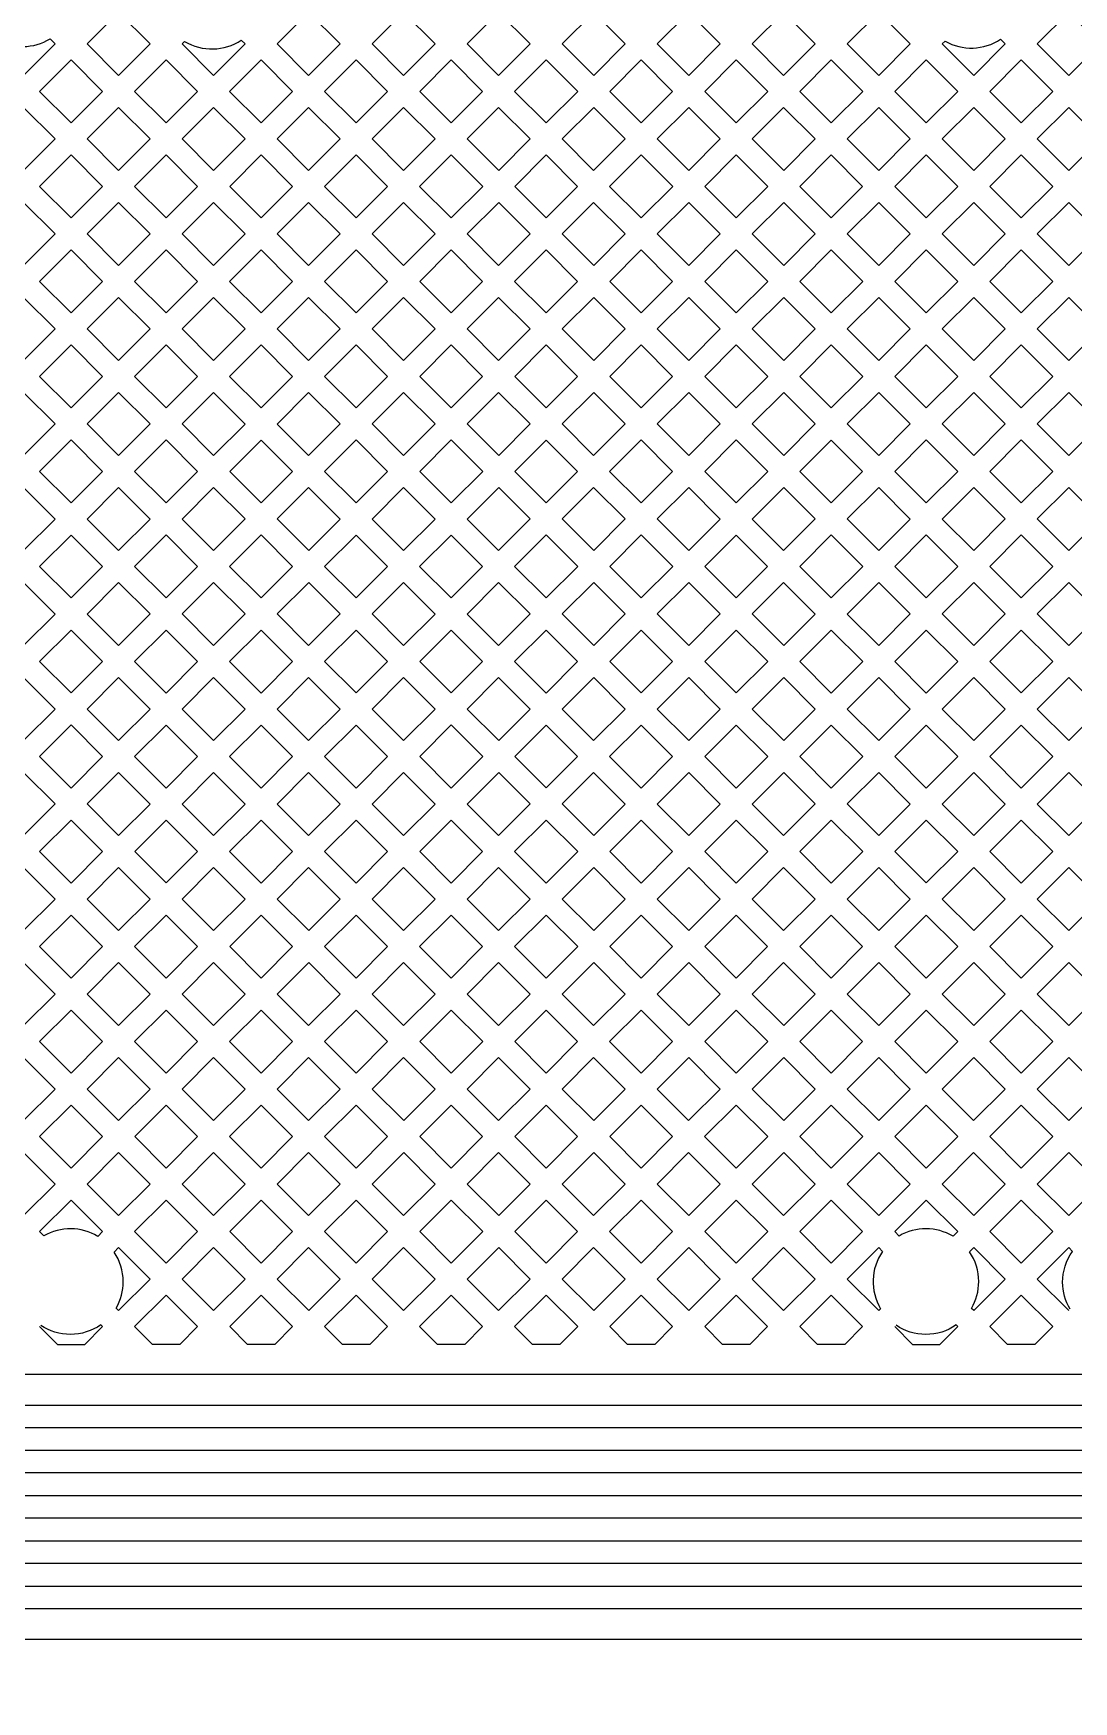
# Model space of a CAD drawing. Extents: x 1548 to 1929, y -174 to 95.
# Drawn here: x 1594.52 to 1598.02, y 46.41 to 52.03 of the extents above; entities that cross this region are included whole.
import ezdxf

# ---------------------------------------------------------------- set-up
doc = ezdxf.new("R2010")
doc.units = 0
doc.layers.add('gbr-dxf_layer0', color=7, linetype='Continuous')

msp = doc.modelspace()

# ---------------------------------------------------------------- linework, layer by layer
at = {"layer": 'gbr-dxf_layer0'}
for p, q in [((1597.8981, 47.8363), (1598.004, 47.7304)), ((1602.4692, 47.5148), (1589.2179, 47.5148)), ((1602.4239, 47.3364), (1589.071, 47.3364)), ((1602.4261, 47.184), (1589.0668, 47.184)), ((1588.9975, 47.1078), (1602.4255, 47.1078)), ((1602.4268, 47.0316), (1588.995, 47.0316)), ((1588.9931, 46.9554), (1602.4263, 46.9554)), ((1602.4276, 46.8792), (1588.9944, 46.8792)), ((1588.9931, 46.8031), (1602.4284, 46.8031)), ((1602.427, 46.7269), (1588.9954, 46.7269))]:
    msp.add_line(p, q, dxfattribs=at)
at = {"layer": 'gbr-dxf_layer0', "linetype": 'Continuous'}
for points in [[(1594.7011, 51.9924), (1594.807, 52.0983), (1594.9129, 51.9924), (1594.807, 51.8865)], [(1595.3404, 51.9923), (1595.4464, 52.0984), (1595.5524, 51.9924), (1595.4464, 51.8863)], [(1595.6602, 51.9924), (1595.7661, 52.0983), (1595.872, 51.9924), (1595.7661, 51.8865)], [(1595.9797, 51.9924), (1596.0858, 52.0984), (1596.1918, 51.9924), (1596.0858, 51.8864)], [(1596.2996, 51.9924), (1596.4055, 52.0983), (1596.5115, 51.9923), (1596.4056, 51.8864)], [(1596.6193, 51.9923), (1596.7252, 52.0982), (1596.8311, 51.9924), (1596.7252, 51.8864)], [(1596.9388, 51.9924), (1597.0449, 52.0984), (1597.1509, 51.9924), (1597.0448, 51.8863)], [(1597.2586, 51.9924), (1597.3647, 52.0984), (1597.4707, 51.9924), (1597.3646, 51.8864)], [(1597.8979, 51.9923), (1598.0039, 52.0984), (1598.11, 51.9924), (1598.0039, 51.8863)], [(1594.5412, 51.8325), (1594.6472, 51.9385), (1594.7531, 51.8326), (1594.6471, 51.7266)], [(1594.8609, 51.8326), (1594.9668, 51.9385), (1595.0728, 51.8325), (1594.9669, 51.7266)], [(1595.1806, 51.8325), (1595.2865, 51.9385), (1595.3925, 51.8324), (1595.2866, 51.7265)], [(1595.5003, 51.8324), (1595.6063, 51.9385), (1595.7122, 51.8326), (1595.6062, 51.7266)], [(1595.82, 51.8326), (1595.9259, 51.9385), (1596.0319, 51.8325), (1595.926, 51.7266)], [(1596.1396, 51.8325), (1596.2457, 51.9385), (1596.3517, 51.8325), (1596.2457, 51.7265)], [(1596.4595, 51.8325), (1596.5654, 51.9385), (1596.6713, 51.8326), (1596.5653, 51.7266)], [(1596.779, 51.8326), (1596.8849, 51.9385), (1596.991, 51.8325), (1596.885, 51.7266)], [(1597.0987, 51.8325), (1597.2048, 51.9385), (1597.3108, 51.8325), (1597.2047, 51.7265)], [(1597.4185, 51.8325), (1597.5246, 51.9385), (1597.6305, 51.8326), (1597.5244, 51.7266)], [(1597.7382, 51.8326), (1597.844, 51.9385), (1597.95, 51.8324), (1597.8442, 51.7266)], [(1594.3813, 51.6725), (1594.4873, 51.7786), (1594.5932, 51.6727), (1594.4872, 51.5667)], [(1594.701, 51.6727), (1594.807, 51.7787), (1594.913, 51.6727), (1594.807, 51.5667)], [(1595.0208, 51.6727), (1595.1267, 51.7786), (1595.2327, 51.6726), (1595.1268, 51.5667)], [(1595.3405, 51.6726), (1595.4464, 51.7786), (1595.5523, 51.6727), (1595.4463, 51.5667)], [(1595.66, 51.6727), (1595.7661, 51.7787), (1595.8721, 51.6727), (1595.7661, 51.5667)], [(1595.9798, 51.6727), (1596.0858, 51.7786), (1596.1918, 51.6726), (1596.0859, 51.5667)], [(1596.2995, 51.6726), (1596.4056, 51.7786), (1596.5115, 51.6728), (1596.4054, 51.5667)], [(1596.6192, 51.6728), (1596.7252, 51.7787), (1596.8312, 51.6727), (1596.7252, 51.5667)], [(1596.9389, 51.6727), (1597.0448, 51.7786), (1597.1509, 51.6726), (1597.0449, 51.5667)], [(1597.2586, 51.6726), (1597.3646, 51.7786), (1597.4705, 51.6727), (1597.3645, 51.5667)], [(1597.5783, 51.6727), (1597.6843, 51.7788), (1597.7903, 51.6728), (1597.6843, 51.5667)], [(1597.8981, 51.6728), (1598.0039, 51.7786), (1598.1099, 51.6725), (1598.0041, 51.5667)], [(1594.541, 51.5128), (1594.6471, 51.6188), (1594.7531, 51.5128), (1594.6471, 51.4068)], [(1594.8609, 51.5128), (1594.9669, 51.6188), (1595.0729, 51.5128), (1594.9669, 51.4068)], [(1595.1807, 51.5128), (1595.2866, 51.6187), (1595.3925, 51.5129), (1595.2865, 51.4069)], [(1595.5002, 51.5129), (1595.6062, 51.6188), (1595.7122, 51.5128), (1595.6062, 51.4068)], [(1595.8199, 51.5128), (1595.926, 51.6188), (1596.032, 51.5128), (1595.9259, 51.4068)], [(1596.1397, 51.5128), (1596.2457, 51.6187), (1596.3515, 51.5128), (1596.2456, 51.4069)], [(1596.4593, 51.5128), (1596.5653, 51.6189), (1596.6714, 51.5129), (1596.5653, 51.4068)], [(1596.7791, 51.5129), (1596.885, 51.6188), (1596.9911, 51.5128), (1596.8851, 51.4068)], [(1597.0988, 51.5128), (1597.2047, 51.6187), (1597.3106, 51.5128), (1597.2047, 51.4069)], [(1597.4184, 51.5128), (1597.5244, 51.6188), (1597.6304, 51.5128), (1597.5244, 51.4068)], [(1597.7382, 51.5128), (1597.8442, 51.6189), (1597.9502, 51.5129), (1597.8442, 51.4068)], [(1594.3813, 51.3531), (1594.4872, 51.4589), (1594.5932, 51.3529), (1594.4874, 51.2471)], [(1594.7009, 51.3529), (1594.807, 51.4589), (1594.913, 51.3529), (1594.8069, 51.2469)], [(1595.0207, 51.3529), (1595.1268, 51.459), (1595.2327, 51.3531), (1595.1266, 51.247)], [(1595.3404, 51.3531), (1595.4463, 51.459), (1595.5524, 51.353), (1595.4464, 51.2471)], [(1595.6601, 51.353), (1595.7661, 51.4589), (1595.8721, 51.3529), (1595.7661, 51.247)], [(1595.9798, 51.3529), (1596.0859, 51.4589), (1596.1917, 51.353), (1596.0857, 51.247)], [(1596.2995, 51.353), (1596.4054, 51.459), (1596.5114, 51.3529), (1596.4055, 51.247)], [(1596.6192, 51.3529), (1596.7252, 51.459), (1596.8312, 51.353), (1596.7252, 51.2469)], [(1596.939, 51.353), (1597.0449, 51.4589), (1597.1508, 51.353), (1597.0449, 51.2471)], [(1597.2586, 51.353), (1597.3645, 51.4589), (1597.4705, 51.3529), (1597.3646, 51.247)], [(1597.5783, 51.3529), (1597.6843, 51.459), (1597.7903, 51.3529), (1597.6843, 51.2469)], [(1597.8981, 51.3529), (1598.0041, 51.459), (1598.11, 51.3531), (1598.004, 51.2471)], [(1594.5412, 51.1932), (1594.6471, 51.299), (1594.7531, 51.193), (1594.6473, 51.0872)], [(1594.8608, 51.193), (1594.9669, 51.299), (1595.0728, 51.1931), (1594.9667, 51.0871)], [(1595.1805, 51.1931), (1595.2865, 51.2992), (1595.3926, 51.1932), (1595.2865, 51.0871)], [(1595.5003, 51.1932), (1595.6062, 51.2991), (1595.7122, 51.1931), (1595.6063, 51.0872)], [(1595.82, 51.1931), (1595.9259, 51.299), (1596.0318, 51.1931), (1595.9259, 51.0872)], [(1596.1396, 51.1931), (1596.2456, 51.2992), (1596.3516, 51.1931), (1596.2456, 51.0871)], [(1596.4594, 51.1931), (1596.5653, 51.2991), (1596.6713, 51.193), (1596.5654, 51.0871)], [(1596.7791, 51.193), (1596.8851, 51.2991), (1596.991, 51.1932), (1596.885, 51.0872)], [(1597.0988, 51.1932), (1597.2047, 51.2991), (1597.3107, 51.1931), (1597.2048, 51.0872)], [(1597.4185, 51.1931), (1597.5244, 51.299), (1597.6304, 51.193), (1597.5245, 51.0871)], [(1597.7382, 51.193), (1597.8442, 51.2991), (1597.9501, 51.1932), (1597.844, 51.0871)], [(1594.3813, 51.0333), (1594.4874, 51.1393), (1594.5934, 51.0333), (1594.4873, 50.9273)], [(1594.7011, 51.0333), (1594.8069, 51.1391), (1594.9128, 51.0332), (1594.807, 50.9274)], [(1595.0206, 51.0332), (1595.1266, 51.1393), (1595.2326, 51.0333), (1595.1266, 50.9272)], [(1595.3404, 51.0333), (1595.4464, 51.1393), (1595.5525, 51.0333), (1595.4464, 50.9272)], [(1595.6602, 51.0333), (1595.7661, 51.1392), (1595.872, 51.0333), (1595.7661, 50.9274)], [(1595.9798, 51.0333), (1596.0857, 51.1392), (1596.1917, 51.0332), (1596.0858, 50.9273)], [(1596.2995, 51.0332), (1596.4055, 51.1393), (1596.5115, 51.0333), (1596.4055, 50.9272)], [(1596.6193, 51.0333), (1596.7252, 51.1392), (1596.8311, 51.0333), (1596.7252, 50.9274)], [(1596.9389, 51.0333), (1597.0449, 51.1393), (1597.1509, 51.0333), (1597.0449, 50.9273)], [(1597.2587, 51.0333), (1597.3646, 51.1392), (1597.4706, 51.0332), (1597.3647, 50.9273)], [(1597.5784, 51.0332), (1597.6843, 51.1391), (1597.7902, 51.0333), (1597.6843, 50.9273)], [(1597.8979, 51.0333), (1598.004, 51.1393), (1598.11, 51.0333), (1598.0039, 50.9272)], [(1594.5412, 50.8734), (1594.6473, 50.9794), (1594.7531, 50.8735), (1594.6471, 50.7675)], [(1594.8609, 50.8735), (1594.9667, 50.9794), (1595.0727, 50.8733), (1594.9669, 50.7675)], [(1595.1805, 50.8733), (1595.2865, 50.9794), (1595.3925, 50.8734), (1595.2865, 50.7673)], [(1595.5003, 50.8734), (1595.6063, 50.9794), (1595.7122, 50.8735), (1595.6062, 50.7675)], [(1595.82, 50.8735), (1595.9259, 50.9794), (1596.0319, 50.8734), (1595.926, 50.7675)], [(1596.1397, 50.8734), (1596.2456, 50.9794), (1596.3516, 50.8733), (1596.2457, 50.7674)], [(1596.4594, 50.8733), (1596.5654, 50.9794), (1596.6713, 50.8735), (1596.5653, 50.7675)], [(1596.7791, 50.8735), (1596.885, 50.9794), (1596.991, 50.8734), (1596.8851, 50.7675)], [(1597.0987, 50.8734), (1597.2048, 50.9794), (1597.3108, 50.8734), (1597.2048, 50.7674)], [(1597.4186, 50.8734), (1597.5245, 50.9794), (1597.6304, 50.8735), (1597.5244, 50.7675)], [(1597.7381, 50.8735), (1597.844, 50.9794), (1597.9501, 50.8734), (1597.8442, 50.7675)], [(1594.3813, 50.7135), (1594.4873, 50.8195), (1594.5932, 50.7136), (1594.4872, 50.6076)], [(1594.701, 50.7136), (1594.807, 50.8197), (1594.913, 50.7136), (1594.807, 50.6076)], [(1595.0208, 50.7136), (1595.1266, 50.8195), (1595.2326, 50.7134), (1595.1268, 50.6076)], [(1595.3404, 50.7134), (1595.4464, 50.8195), (1595.5523, 50.7136), (1595.4463, 50.6076)], [(1595.6601, 50.7136), (1595.7661, 50.8196), (1595.8721, 50.7136), (1595.7661, 50.6076)], [(1595.9799, 50.7136), (1596.0858, 50.8195), (1596.1918, 50.7135), (1596.0859, 50.6076)], [(1596.2996, 50.7135), (1596.4055, 50.8195), (1596.5114, 50.7136), (1596.4054, 50.6076)], [(1596.6191, 50.7136), (1596.7252, 50.8196), (1596.8312, 50.7136), (1596.7252, 50.6076)], [(1596.939, 50.7136), (1597.0449, 50.8195), (1597.1509, 50.7135), (1597.045, 50.6076)], [(1597.2586, 50.7135), (1597.3647, 50.8195), (1597.4706, 50.7136), (1597.3645, 50.6076)], [(1597.5783, 50.7136), (1597.6843, 50.8196), (1597.7903, 50.7136), (1597.6843, 50.6076)], [(1597.898, 50.7136), (1598.0039, 50.8195), (1598.11, 50.7135), (1598.004, 50.6076)], [(1594.5411, 50.5537), (1594.6471, 50.6597), (1594.7531, 50.5537), (1594.6471, 50.4477)], [(1594.8609, 50.5537), (1594.9669, 50.6598), (1595.0729, 50.5538), (1594.9669, 50.4477)], [(1595.1807, 50.5538), (1595.2865, 50.6596), (1595.3924, 50.5537), (1595.2866, 50.4479)], [(1595.5001, 50.5537), (1595.6062, 50.6597), (1595.7122, 50.5537), (1595.6062, 50.4477)], [(1595.82, 50.5537), (1595.926, 50.6597), (1596.032, 50.5537), (1595.926, 50.4477)], [(1596.1398, 50.5537), (1596.2457, 50.6596), (1596.3516, 50.5538), (1596.2457, 50.4478)], [(1596.4593, 50.5538), (1596.5653, 50.6597), (1596.6713, 50.5537), (1596.5653, 50.4477)], [(1596.779, 50.5537), (1596.8851, 50.6597), (1596.9911, 50.5537), (1596.885, 50.4477)], [(1597.0988, 50.5537), (1597.2048, 50.6596), (1597.3106, 50.5537), (1597.2047, 50.4478)], [(1597.4184, 50.5537), (1597.5244, 50.6598), (1597.6305, 50.5538), (1597.5244, 50.4477)], [(1597.7382, 50.5538), (1597.8442, 50.6597), (1597.9502, 50.5537), (1597.8442, 50.4477)], [(1594.3813, 50.3939), (1594.4872, 50.4998), (1594.5932, 50.3938), (1594.4873, 50.2879)], [(1594.701, 50.3938), (1594.807, 50.4998), (1594.913, 50.3938), (1594.807, 50.2878)], [(1595.0208, 50.3938), (1595.1268, 50.4999), (1595.2327, 50.394), (1595.1267, 50.288)], [(1595.3405, 50.394), (1595.4463, 50.4998), (1595.5523, 50.3938), (1595.4465, 50.288)], [(1595.66, 50.3938), (1595.7661, 50.4998), (1595.8721, 50.3938), (1595.7661, 50.2878)], [(1595.9798, 50.3938), (1596.0859, 50.4998), (1596.1918, 50.394), (1596.0857, 50.2879)], [(1596.2995, 50.394), (1596.4054, 50.4999), (1596.5115, 50.3939), (1596.4055, 50.288)], [(1596.6192, 50.3939), (1596.7252, 50.4998), (1596.8312, 50.3938), (1596.7252, 50.2878)], [(1596.9389, 50.3938), (1597.045, 50.4998), (1597.1509, 50.3939), (1597.0448, 50.2879)], [(1597.2586, 50.3939), (1597.3645, 50.4998), (1597.4705, 50.3938), (1597.3646, 50.2879)], [(1597.5783, 50.3938), (1597.6843, 50.4999), (1597.7903, 50.3939), (1597.6843, 50.2878)], [(1597.8981, 50.3939), (1598.004, 50.4998), (1598.1099, 50.3939), (1598.004, 50.288)], [(1594.5412, 50.234), (1594.6471, 50.3399), (1594.7531, 50.2339), (1594.6472, 50.128)], [(1594.8609, 50.2339), (1594.9669, 50.34), (1595.0728, 50.2341), (1594.9667, 50.128)], [(1595.1805, 50.2341), (1595.2866, 50.3401), (1595.3926, 50.2341), (1595.2865, 50.1281)], [(1595.5003, 50.2341), (1595.6062, 50.3399), (1595.7122, 50.2339), (1595.6064, 50.1281)], [(1595.8199, 50.2339), (1595.926, 50.3399), (1596.0319, 50.234), (1595.9258, 50.128)], [(1596.1396, 50.234), (1596.2457, 50.3401), (1596.3517, 50.2341), (1596.2456, 50.128)], [(1596.4594, 50.2341), (1596.5653, 50.34), (1596.6714, 50.234), (1596.5654, 50.1281)], [(1596.7791, 50.234), (1596.885, 50.3399), (1596.9909, 50.234), (1596.885, 50.1281)], [(1597.0987, 50.234), (1597.2047, 50.3401), (1597.3107, 50.234), (1597.2047, 50.128)], [(1597.4185, 50.234), (1597.5244, 50.34), (1597.6304, 50.2339), (1597.5245, 50.128)], [(1597.7382, 50.2339), (1597.8442, 50.34), (1597.9501, 50.2341), (1597.8441, 50.1281)], [(1594.3813, 50.0742), (1594.4873, 50.1801), (1594.5933, 50.0741), (1594.4874, 49.9682)], [(1594.7011, 50.0741), (1594.807, 50.18), (1594.9129, 50.0742), (1594.8069, 49.9682)], [(1595.0206, 50.0742), (1595.1267, 50.1802), (1595.2327, 50.0742), (1595.1266, 49.9681)], [(1595.3404, 50.0742), (1595.4465, 50.1802), (1595.5525, 50.0742), (1595.4464, 49.9682)], [(1595.6602, 50.0742), (1595.7661, 50.18), (1595.8719, 50.0741), (1595.7661, 49.9683)], [(1595.9797, 50.0741), (1596.0857, 50.1802), (1596.1917, 50.0742), (1596.0857, 49.9681)], [(1596.2995, 50.0742), (1596.4055, 50.1802), (1596.5116, 50.0742), (1596.4055, 49.9681)], [(1596.6193, 50.0742), (1596.7252, 50.1801), (1596.8311, 50.0742), (1596.7252, 49.9683)], [(1596.9389, 50.0742), (1597.0448, 50.1801), (1597.1508, 50.0741), (1597.0449, 49.9682)], [(1597.2586, 50.0741), (1597.3646, 50.1802), (1597.4706, 50.0742), (1597.3646, 49.9681)], [(1597.5784, 50.0742), (1597.6843, 50.1801), (1597.7902, 50.0742), (1597.6843, 49.9683)], [(1597.898, 50.0742), (1598.004, 50.1802), (1598.11, 50.0742), (1598.004, 49.9682)], [(1594.5412, 49.9143), (1594.6472, 50.0202), (1594.7531, 49.9144), (1594.6471, 49.8084)], [(1594.8608, 49.9144), (1594.9667, 50.0203), (1595.0728, 49.9143), (1594.9668, 49.8083)], [(1595.1805, 49.9143), (1595.2865, 50.0203), (1595.3926, 49.9143), (1595.2865, 49.8082)], [(1595.5003, 49.9143), (1595.6064, 50.0203), (1595.7122, 49.9144), (1595.6062, 49.8084)], [(1595.82, 49.9144), (1595.9258, 50.0202), (1596.0318, 49.9142), (1595.926, 49.8084)], [(1596.1396, 49.9142), (1596.2456, 50.0203), (1596.3516, 49.9143), (1596.2456, 49.8082)], [(1596.4594, 49.9143), (1596.5654, 50.0203), (1596.6713, 49.9144), (1596.5653, 49.8084)], [(1596.7791, 49.9144), (1596.885, 50.0203), (1596.991, 49.9143), (1596.8851, 49.8084)], [(1597.0988, 49.9143), (1597.2047, 50.0202), (1597.3107, 49.9142), (1597.2048, 49.8083)], [(1597.4185, 49.9142), (1597.5245, 50.0203), (1597.6304, 49.9144), (1597.5244, 49.8083)], [(1597.7382, 49.9144), (1597.8441, 50.0203), (1597.9501, 49.9143), (1597.8442, 49.8084)], [(1594.3815, 49.7545), (1594.4874, 49.8604), (1594.5932, 49.7545), (1594.4873, 49.6486)], [(1594.701, 49.7545), (1594.8069, 49.8605), (1594.913, 49.7545), (1594.807, 49.6485)], [(1595.0207, 49.7545), (1595.1266, 49.8604), (1595.2326, 49.7544), (1595.1267, 49.6485)], [(1595.3404, 49.7544), (1595.4464, 49.8604), (1595.5523, 49.7545), (1595.4463, 49.6485)], [(1595.6601, 49.7545), (1595.7661, 49.8606), (1595.8721, 49.7545), (1595.7661, 49.6485)], [(1595.9799, 49.7545), (1596.0857, 49.8604), (1596.1917, 49.7543), (1596.0859, 49.6485)], [(1596.2995, 49.7543), (1596.4055, 49.8604), (1596.5114, 49.7545), (1596.4054, 49.6485)], [(1596.6192, 49.7545), (1596.7252, 49.8605), (1596.8312, 49.7545), (1596.7252, 49.6485)], [(1596.939, 49.7545), (1597.0449, 49.8604), (1597.1509, 49.7544), (1597.045, 49.6485)], [(1597.2587, 49.7544), (1597.3646, 49.8604), (1597.4705, 49.7545), (1597.3645, 49.6485)], [(1597.5782, 49.7545), (1597.6843, 49.8605), (1597.7903, 49.7545), (1597.6843, 49.6485)], [(1597.8981, 49.7545), (1598.004, 49.8604), (1598.1099, 49.7545), (1598.0039, 49.6486)], [(1594.5412, 49.5948), (1594.6471, 49.7007), (1594.7531, 49.5946), (1594.6472, 49.4887)], [(1594.8609, 49.5946), (1594.9668, 49.7006), (1595.0729, 49.5946), (1594.9669, 49.4886)], [(1595.1806, 49.5946), (1595.2865, 49.7005), (1595.3924, 49.5946), (1595.2865, 49.4887)], [(1595.5002, 49.5946), (1595.6062, 49.7006), (1595.7122, 49.5946), (1595.6062, 49.4886)], [(1595.82, 49.5946), (1595.926, 49.7007), (1596.032, 49.5946), (1595.926, 49.4886)], [(1596.1398, 49.5946), (1596.2456, 49.7005), (1596.3515, 49.5946), (1596.2457, 49.4888)], [(1596.4592, 49.5946), (1596.5653, 49.7006), (1596.6713, 49.5946), (1596.5653, 49.4886)], [(1596.7791, 49.5946), (1596.8851, 49.7006), (1596.9911, 49.5946), (1596.8851, 49.4886)], [(1597.0989, 49.5946), (1597.2048, 49.7005), (1597.3107, 49.5947), (1597.2048, 49.4887)], [(1597.4184, 49.5947), (1597.5244, 49.7006), (1597.6304, 49.5946), (1597.5244, 49.4886)], [(1597.7381, 49.5946), (1597.8442, 49.7006), (1597.9501, 49.5947), (1597.844, 49.4887)], [(1594.3813, 49.4348), (1594.4873, 49.5409), (1594.5934, 49.4349), (1594.4873, 49.3288)], [(1594.7011, 49.4349), (1594.807, 49.5408), (1594.913, 49.4348), (1594.8071, 49.3288)], [(1595.0208, 49.4348), (1595.1267, 49.5407), (1595.2326, 49.4348), (1595.1267, 49.3289)], [(1595.3404, 49.4348), (1595.4463, 49.5407), (1595.5523, 49.4347), (1595.4464, 49.3288)], [(1595.6601, 49.4347), (1595.7661, 49.5407), (1595.8721, 49.4347), (1595.7661, 49.3287)], [(1595.9799, 49.4347), (1596.0859, 49.5408), (1596.1918, 49.4349), (1596.0858, 49.3288)], [(1596.2996, 49.4349), (1596.4054, 49.5407), (1596.5114, 49.4347), (1596.4056, 49.3289)], [(1596.6191, 49.4347), (1596.7252, 49.5407), (1596.8312, 49.4347), (1596.7252, 49.3287)], [(1596.939, 49.4347), (1597.045, 49.5407), (1597.1509, 49.4349), (1597.0448, 49.3288)], [(1597.2586, 49.4349), (1597.3645, 49.5408), (1597.4706, 49.4348), (1597.3646, 49.3288)], [(1597.5783, 49.4348), (1597.6843, 49.5407), (1597.7901, 49.4348), (1597.6842, 49.3289)], [(1597.8979, 49.4348), (1598.0039, 49.5408), (1598.11, 49.4348), (1598.0039, 49.3288)], [(1594.5412, 49.2749), (1594.6472, 49.381), (1594.7532, 49.275), (1594.6472, 49.1689)], [(1594.861, 49.275), (1594.9669, 49.3809), (1595.0728, 49.275), (1594.9669, 49.1691)], [(1595.1806, 49.275), (1595.2865, 49.3809), (1595.3925, 49.2749), (1595.2866, 49.169)], [(1595.5003, 49.2749), (1595.6062, 49.3808), (1595.7122, 49.2748), (1595.6063, 49.1689)], [(1595.82, 49.2748), (1595.926, 49.3809), (1596.0319, 49.275), (1595.9258, 49.1689)], [(1596.1396, 49.275), (1596.2457, 49.381), (1596.3517, 49.275), (1596.2457, 49.169)], [(1596.4595, 49.275), (1596.5653, 49.3808), (1596.6713, 49.2748), (1596.5655, 49.169)], [(1596.779, 49.2748), (1596.8851, 49.3808), (1596.991, 49.2749), (1596.8849, 49.1689)], [(1597.0987, 49.2749), (1597.2048, 49.381), (1597.3108, 49.275), (1597.2047, 49.1689)], [(1597.4185, 49.275), (1597.5244, 49.3809), (1597.6303, 49.275), (1597.5244, 49.1691)], [(1597.7381, 49.275), (1597.844, 49.3809), (1597.95, 49.2749), (1597.8441, 49.169)], [(1594.3813, 49.115), (1594.4873, 49.2211), (1594.5933, 49.115), (1594.4873, 49.009)], [(1594.7011, 49.115), (1594.8071, 49.2211), (1594.913, 49.1152), (1594.807, 49.0092)], [(1595.0208, 49.1152), (1595.1267, 49.2211), (1595.2327, 49.1151), (1595.1268, 49.0092)], [(1595.3405, 49.1151), (1595.4464, 49.221), (1595.5524, 49.115), (1595.4465, 49.0091)], [(1595.6602, 49.115), (1595.7661, 49.2209), (1595.872, 49.115), (1595.7661, 49.0091)], [(1595.9797, 49.115), (1596.0858, 49.2211), (1596.1918, 49.1151), (1596.0857, 49.009)], [(1596.2995, 49.1151), (1596.4056, 49.2211), (1596.5116, 49.1151), (1596.4055, 49.0091)], [(1596.6193, 49.1151), (1596.7252, 49.2209), (1596.831, 49.115), (1596.7252, 49.0092)], [(1596.9388, 49.115), (1597.0448, 49.2211), (1597.1509, 49.115), (1597.0448, 49.009)], [(1597.2586, 49.115), (1597.3646, 49.2211), (1597.4705, 49.1152), (1597.3645, 49.0092)], [(1597.5783, 49.1152), (1597.6842, 49.2211), (1597.7902, 49.1151), (1597.6843, 49.0092)], [(1597.898, 49.1151), (1598.0039, 49.221), (1598.1099, 49.115), (1598.004, 49.0091)], [(1594.5412, 48.9551), (1594.6472, 49.0612), (1594.7531, 48.9553), (1594.6471, 48.8492)], [(1594.8609, 48.9553), (1594.9669, 49.0613), (1595.0729, 48.9553), (1594.9669, 48.8493)], [(1595.1807, 48.9553), (1595.2866, 49.0612), (1595.3926, 48.9552), (1595.2867, 48.8493)], [(1595.5003, 48.9552), (1595.6063, 49.0611), (1595.7122, 48.9553), (1595.6062, 48.8493)], [(1595.8199, 48.9553), (1595.9258, 49.0612), (1596.0319, 48.9552), (1595.9259, 48.8492)], [(1596.1396, 48.9552), (1596.2457, 49.0612), (1596.3517, 48.9552), (1596.2456, 48.8491)], [(1596.4594, 48.9552), (1596.5655, 49.0612), (1596.6713, 48.9553), (1596.5653, 48.8493)], [(1596.7791, 48.9553), (1596.8849, 49.0611), (1596.9909, 48.9551), (1596.8851, 48.8493)], [(1597.0987, 48.9551), (1597.2047, 49.0612), (1597.3106, 48.9553), (1597.2046, 48.8492)], [(1597.4184, 48.9553), (1597.5244, 49.0613), (1597.6304, 48.9553), (1597.5244, 48.8493)], [(1597.7382, 48.9553), (1597.8441, 49.0612), (1597.9501, 48.9552), (1597.8442, 48.8493)], [(1594.3815, 48.7954), (1594.4873, 48.9013), (1594.5932, 48.7954), (1594.4874, 48.6896)], [(1594.7009, 48.7954), (1594.807, 48.9014), (1594.913, 48.7954), (1594.8069, 48.6894)], [(1595.0207, 48.7954), (1595.1268, 48.9014), (1595.2328, 48.7954), (1595.1268, 48.6894)], [(1595.3406, 48.7954), (1595.4465, 48.9013), (1595.5524, 48.7954), (1595.4464, 48.6895)], [(1595.6601, 48.7954), (1595.7661, 48.9014), (1595.8721, 48.7954), (1595.7661, 48.6894)], [(1595.9798, 48.7954), (1596.0857, 48.9013), (1596.1917, 48.7953), (1596.0858, 48.6894)], [(1596.2995, 48.7953), (1596.4055, 48.9013), (1596.5114, 48.7954), (1596.4054, 48.6894)], [(1596.6192, 48.7954), (1596.7252, 48.9015), (1596.8312, 48.7954), (1596.7252, 48.6894)], [(1596.939, 48.7954), (1597.0448, 48.9013), (1597.1507, 48.7954), (1597.0449, 48.6896)], [(1597.2585, 48.7954), (1597.3645, 48.9014), (1597.4705, 48.7954), (1597.3645, 48.6894)], [(1597.5783, 48.7954), (1597.6843, 48.9014), (1597.7903, 48.7954), (1597.6843, 48.6894)], [(1597.8981, 48.7954), (1598.004, 48.9013), (1598.1099, 48.7954), (1598.004, 48.6895)], [(1594.5412, 48.6357), (1594.6471, 48.7415), (1594.7531, 48.6355), (1594.6473, 48.5297)], [(1594.8608, 48.6355), (1594.9669, 48.7415), (1595.0729, 48.6355), (1594.9668, 48.5295)], [(1595.1806, 48.6355), (1595.2867, 48.7415), (1595.3926, 48.6356), (1595.2865, 48.5296)], [(1595.5003, 48.6356), (1595.6062, 48.7416), (1595.7122, 48.6355), (1595.6063, 48.5296)], [(1595.82, 48.6355), (1595.9259, 48.7415), (1596.032, 48.6355), (1595.926, 48.5295)], [(1596.1397, 48.6355), (1596.2456, 48.7414), (1596.3515, 48.6355), (1596.2456, 48.5296)], [(1596.4593, 48.6355), (1596.5653, 48.7415), (1596.6713, 48.6355), (1596.5653, 48.5295)], [(1596.7791, 48.6355), (1596.8851, 48.7416), (1596.991, 48.6357), (1596.885, 48.5296)], [(1597.0988, 48.6357), (1597.2046, 48.7415), (1597.3106, 48.6355), (1597.2048, 48.5297)], [(1597.4184, 48.6355), (1597.5244, 48.7415), (1597.6304, 48.6355), (1597.5244, 48.5295)], [(1597.7382, 48.6355), (1597.8442, 48.7415), (1597.9501, 48.6356), (1597.844, 48.5296)], [(1594.3813, 48.4758), (1594.4874, 48.5818), (1594.5934, 48.4758), (1594.4873, 48.3697)], [(1594.7011, 48.4758), (1594.8069, 48.5816), (1594.913, 48.4756), (1594.8071, 48.3698)], [(1595.0207, 48.4756), (1595.1268, 48.5816), (1595.2326, 48.4757), (1595.1266, 48.3697)], [(1595.3404, 48.4757), (1595.4464, 48.5818), (1595.5525, 48.4758), (1595.4464, 48.3697)], [(1595.6602, 48.4758), (1595.7661, 48.5817), (1595.8721, 48.4757), (1595.7662, 48.3697)], [(1595.9799, 48.4757), (1596.0858, 48.5816), (1596.1917, 48.4757), (1596.0858, 48.3698)], [(1596.2995, 48.4757), (1596.4054, 48.5816), (1596.5114, 48.4756), (1596.4055, 48.3697)], [(1596.6192, 48.4756), (1596.7252, 48.5816), (1596.8311, 48.4758), (1596.7251, 48.3697)], [(1596.9389, 48.4758), (1597.0449, 48.5818), (1597.1509, 48.4758), (1597.0449, 48.3697)], [(1597.2587, 48.4758), (1597.3645, 48.5816), (1597.4705, 48.4756), (1597.3647, 48.3698)], [(1597.5782, 48.4756), (1597.6843, 48.5816), (1597.7902, 48.4757), (1597.6841, 48.3697)], [(1597.8979, 48.4757), (1598.004, 48.5818), (1598.11, 48.4758), (1598.0039, 48.3697)], [(1594.5412, 48.3159), (1594.6473, 48.4219), (1594.7533, 48.3159), (1594.6472, 48.2098)], [(1594.861, 48.3159), (1594.9668, 48.4217), (1595.0727, 48.3158), (1594.9669, 48.21)], [(1595.1805, 48.3158), (1595.2865, 48.4219), (1595.3925, 48.3158), (1595.2865, 48.2098)], [(1595.5003, 48.3158), (1595.6063, 48.4219), (1595.7123, 48.3159), (1595.6063, 48.2098)], [(1595.8201, 48.3159), (1595.926, 48.4218), (1596.0319, 48.3159), (1595.926, 48.21)], [(1596.1397, 48.3159), (1596.2456, 48.4218), (1596.3516, 48.3158), (1596.2457, 48.2099)], [(1596.4594, 48.3158), (1596.5653, 48.4217), (1596.6712, 48.3158), (1596.5653, 48.2099)], [(1596.7789, 48.3158), (1596.885, 48.4219), (1596.991, 48.3159), (1596.8849, 48.2098)], [(1597.0987, 48.3159), (1597.2048, 48.4219), (1597.3108, 48.3159), (1597.2048, 48.2099)], [(1597.4186, 48.3159), (1597.5244, 48.4217), (1597.6303, 48.3158), (1597.5244, 48.21)], [(1597.738, 48.3158), (1597.844, 48.4219), (1597.9501, 48.3158), (1597.844, 48.2098)], [(1594.3813, 48.1559), (1594.4873, 48.262), (1594.5934, 48.156), (1594.4873, 48.0499)], [(1594.7011, 48.156), (1594.8071, 48.262), (1594.913, 48.1561), (1594.807, 48.0501)], [(1595.0208, 48.1561), (1595.1266, 48.2619), (1595.2326, 48.1559), (1595.1268, 48.0501)], [(1595.3404, 48.1559), (1595.4464, 48.262), (1595.5524, 48.1559), (1595.4464, 48.0499)], [(1595.6602, 48.1559), (1595.7662, 48.262), (1595.8721, 48.1561), (1595.7661, 48.0501)], [(1595.9799, 48.1561), (1596.0858, 48.262), (1596.1918, 48.156), (1596.0859, 48.0501)], [(1596.2996, 48.156), (1596.4055, 48.2619), (1596.5114, 48.156), (1596.4054, 48.0501)], [(1596.6191, 48.156), (1596.7251, 48.262), (1596.8311, 48.1559), (1596.7252, 48.05)], [(1596.9388, 48.1559), (1597.0449, 48.262), (1597.1509, 48.156), (1597.0448, 48.0499)], [(1597.2586, 48.156), (1597.3647, 48.262), (1597.4706, 48.1561), (1597.3645, 48.0501)], [(1597.5783, 48.1561), (1597.6841, 48.2619), (1597.7901, 48.1559), (1597.6843, 48.0501)], [(1597.8979, 48.1559), (1598.0039, 48.262), (1598.11, 48.1559), (1598.0039, 48.0499)], [(1594.8609, 47.9962), (1594.9669, 48.1022), (1595.0729, 47.9962), (1594.9669, 47.8902)], [(1595.1807, 47.9962), (1595.2865, 48.102), (1595.3925, 47.996), (1595.2867, 47.8902)], [(1595.5003, 47.996), (1595.6063, 48.1021), (1595.7122, 47.9962), (1595.6062, 47.8901)], [(1595.82, 47.9962), (1595.926, 48.1022), (1596.032, 47.9962), (1595.926, 47.8902)], [(1596.1398, 47.9962), (1596.2457, 48.1021), (1596.3516, 47.9962), (1596.2457, 47.8903)], [(1596.4593, 47.9962), (1596.5653, 48.1022), (1596.6713, 47.9962), (1596.5653, 47.8902)], [(1596.779, 47.9962), (1596.8849, 48.1021), (1596.991, 47.9961), (1596.885, 47.8901)], [(1597.0987, 47.9961), (1597.2048, 48.1021), (1597.3106, 47.9962), (1597.2046, 47.8902)], [(1597.7382, 47.9962), (1597.844, 48.102), (1597.95, 47.996), (1597.8442, 47.8902)], [(1595.0208, 47.8363), (1595.1268, 47.9423), (1595.2328, 47.8363), (1595.1268, 47.7303)], [(1595.3406, 47.8363), (1595.4464, 47.9421), (1595.5523, 47.8363), (1595.4465, 47.7305)], [(1595.66, 47.8363), (1595.7661, 47.9423), (1595.8721, 47.8363), (1595.7661, 47.7302)], [(1595.9798, 47.8363), (1596.0859, 47.9423), (1596.1918, 47.8364), (1596.0857, 47.7304)], [(1596.2995, 47.8364), (1596.4054, 47.9423), (1596.5115, 47.8363), (1596.4055, 47.7304)], [(1596.6192, 47.8363), (1596.7252, 47.9423), (1596.8312, 47.8363), (1596.7252, 47.7303)], [(1596.9389, 47.8363), (1597.0448, 47.9422), (1597.1507, 47.8363), (1597.0448, 47.7304)], [(1594.8609, 47.6764), (1594.9669, 47.7824), (1595.0729, 47.6764), (1595.0129, 47.6164), (1594.9209, 47.6164)], [(1595.1807, 47.6764), (1595.2867, 47.7825), (1595.3926, 47.6766), (1595.3324, 47.6164), (1595.2407, 47.6164)], [(1595.5003, 47.6766), (1595.6062, 47.7824), (1595.7122, 47.6764), (1595.6522, 47.6164), (1595.5605, 47.6164)], [(1595.8199, 47.6764), (1595.926, 47.7824), (1596.0319, 47.6765), (1595.9717, 47.6164), (1595.8799, 47.6164)], [(1596.1396, 47.6765), (1596.2457, 47.7826), (1596.3517, 47.6765), (1596.2915, 47.6164), (1596.1998, 47.6164)], [(1596.4594, 47.6765), (1596.5653, 47.7825), (1596.6713, 47.6764), (1596.6113, 47.6164), (1596.5196, 47.6164)], [(1596.7791, 47.6764), (1596.885, 47.7824), (1596.9909, 47.6765), (1596.9308, 47.6164), (1596.8392, 47.6164)], [(1597.0987, 47.6765), (1597.2046, 47.7824), (1597.3106, 47.6764), (1597.2506, 47.6164), (1597.1588, 47.6164)], [(1597.7382, 47.6764), (1597.8442, 47.7825), (1597.9501, 47.6766), (1597.8899, 47.6164), (1597.7982, 47.6164)]]:
    msp.add_lwpolyline(points, close=True, dxfattribs=at)
for points in [[(1594.3813, 51.9924), (1594.3956, 52.0066, 0.273045), (1594.5763, 52.0095), (1594.5934, 51.9924), (1594.4873, 51.8863)], [(1595.0207, 51.9924), (1595.0291, 52.0008, 0.290914), (1595.2198, 52.0052), (1595.2326, 51.9923), (1595.1267, 51.8864)], [(1597.5784, 51.9924), (1597.5878, 52.0017, 0.283867), (1597.7745, 52.008), (1597.7901, 51.9923), (1597.6843, 51.8865)], [(1594.5412, 47.9961), (1594.6472, 48.1021), (1594.7531, 47.9962), (1594.7369, 47.9799, 0.274285), (1594.5554, 47.9818)], [(1597.4184, 47.9962), (1597.5244, 48.1022), (1597.6305, 47.9962), (1597.6147, 47.9805, 0.27411), (1597.4334, 47.9812)], [(1594.792, 47.9273), (1594.807, 47.9423), (1594.913, 47.8363), (1594.807, 47.7303), (1594.7984, 47.7388, 0.13207), (1594.8224, 47.828, 0.149417)], [(1597.2585, 47.8363), (1597.3645, 47.9423), (1597.3774, 47.9294, 0.294917), (1597.3708, 47.7366), (1597.3645, 47.7303)], [(1597.6702, 47.9282), (1597.6843, 47.9423), (1597.7903, 47.8363), (1597.6843, 47.7303), (1597.6767, 47.7379, 0.133514), (1597.7012, 47.8279, 0.150996)]]:
    msp.add_lwpolyline(points, format="xyb", close=True, dxfattribs=at)
for points in [[(1598.0086, 47.735, -0.134899), (1597.9836, 47.8258, -0.156507), (1598.0168, 47.9293), (1598.0039, 47.9421), (1597.8981, 47.8363)], [(1594.5412, 47.6765), (1594.6013, 47.6164), (1594.6931, 47.6164), (1594.7531, 47.6764), (1594.7469, 47.6826, -0.154563), (1594.6446, 47.6502, -0.149417), (1594.5452, 47.6805)], [(1597.4184, 47.6764), (1597.4784, 47.6164), (1597.5704, 47.6164), (1597.6304, 47.6764), (1597.6249, 47.6819, -0.153142), (1597.5234, 47.6501, -0.150996), (1597.4231, 47.6811)], [(1588.4754, 46.4146, -0.195091), (1588.9928, 46.625), (1602.4291, 46.625), (1602.4553, 46.6252), (1602.4743, 46.6252), (1602.8002, 46.6237)]]:
    msp.add_lwpolyline(points, format="xyb", dxfattribs=at)
for points in [[(1589.0681, 47.4129), (1589.0727, 47.4126), (1602.4253, 47.4126)], [(1589.0635, 47.2604), (1589.0664, 47.2602), (1602.4247, 47.2602)]]:
    msp.add_lwpolyline(points, dxfattribs=at)

doc.saveas('drawing.dxf')
